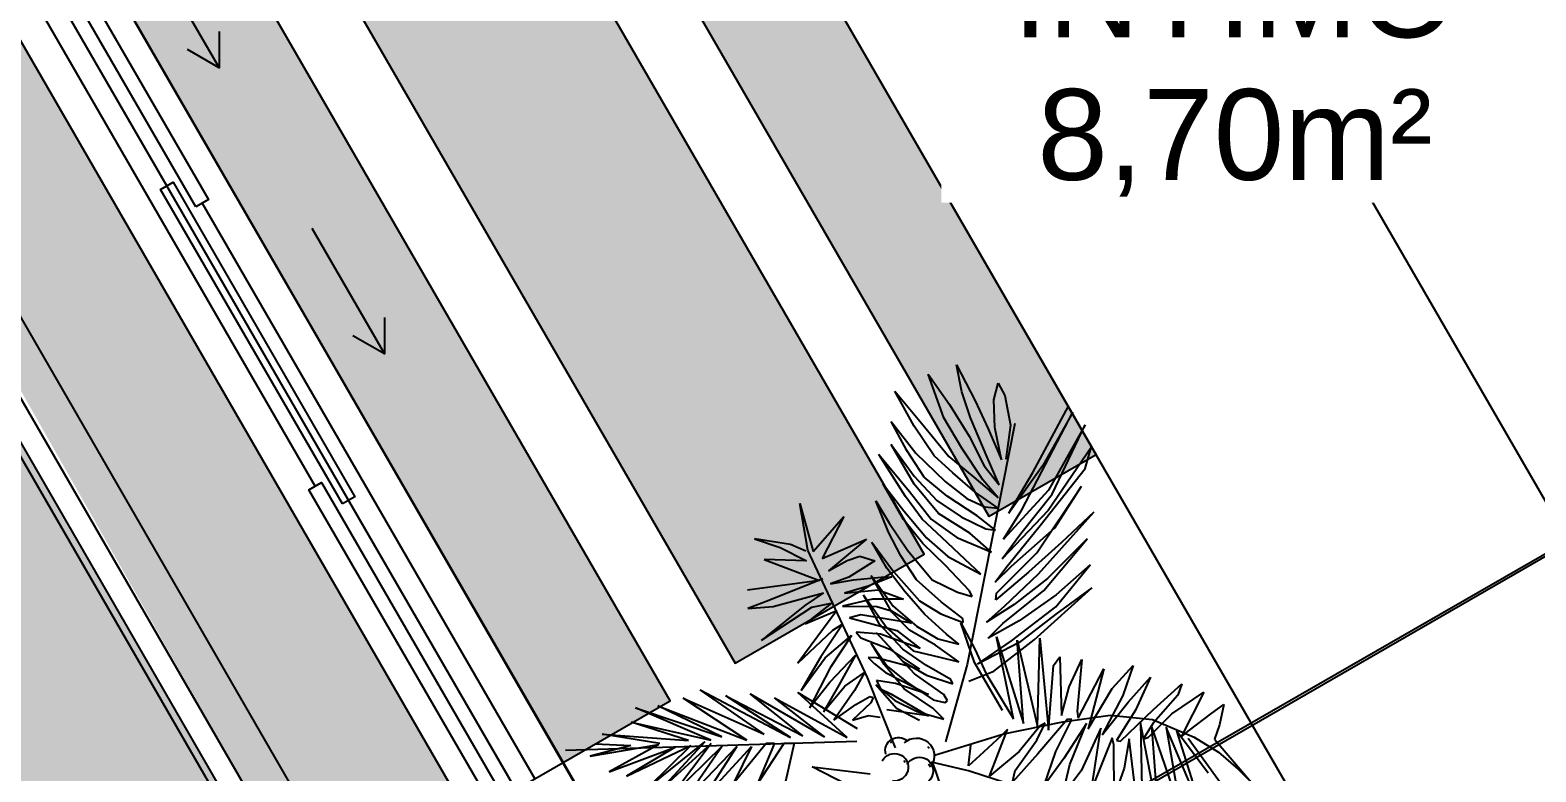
# Model space of a CAD drawing. Header units: metres. Extents: x 97 to 197, y 104 to 205.
# Drawn here: x 101.771 to 103.842, y 120.774 to 121.796 of the extents above; entities that cross this region are included whole.
import ezdxf

# ---------------------------------------------------------------- set-up
doc = ezdxf.new("R2010")
doc.units = ezdxf.units.M
doc.linetypes.add('ACAD_ISO10W100', pattern=[18, 12, -3, 0, -3])
doc.linetypes.add('ACAD_ISO12W100', pattern=[21, 12, -3, 0, -3, 0, -3])
doc.layers.get('0').update_dxf_attribs({"plot": 0})
doc.layers.add('00-AUX2', color=30, linetype='Continuous', plot=False)
doc.layers.add('01-Defpoints', color=7, linetype='Continuous', plot=False)
for name, color, linetype in [('10-PROJ_SUP', 2, 'ACAD_ISO12W100'), ('11-ESQ_CORTE', 3, 'Continuous'), ('12-ESQ_VISTA', 4, 'Continuous'), ('15-COTAS', 14, 'Continuous'), ('16-EIXOS', 253, 'ACAD_ISO10W100'), ('18-HATCH', 1, 'Continuous'), ('5-PISO', 1, 'Continuous'), ('6-VEGETAÇÃO', 104, 'Continuous'), ('7-PISO_INF', 253, 'Continuous'), ('TEXT', 1, 'Continuous')]:
    doc.layers.add(name, color=color, linetype=linetype)
doc.layers.add('17-TEXTO', color=1, linetype='Continuous', lineweight=9)
doc.styles.add('Arial', font='arial.ttf', dxfattribs={"height": 125})
doc.styles.get("Standard").update_dxf_attribs({"font": 'arial.ttf', "height": 2.5})
doc.dimstyles.new('COTA ANOTATIVA', dxfattribs={"dimtxt": 2.5, "dimasz": 2.5, "dimexe": 2, "dimexo": 1, "dimgap": 0.5, "dimtad": 1, "dimzin": 4, "dimdsep": 46, "dimtxsty": 'Standard', "dimblk": 'ARCHTICK', "dimcen": 1, "dimclrd": 256, "dimclre": 256, "dimclrt": 256, "dimazin": 0, "dimtfac": 1, "dimtofl": 0, "dimtmove": 1, "dimatfit": 3, "dimldrblk": 'DOT', "dimfxl": 2, "dimfxlon": 1, "dimtolj": 1, "dimtzin": 0, "dimarcsym": 0})

# ---------------------------------------------------------------- blocks, each defined once
blk = doc.blocks.new('A2')
at = {"layer": '6-VEGETAÇÃO', "extrusion": (-5.08599e-09, -1.37735e-08, 1)}
for p, q in [((624.1, -0.43, 0), (616.23, 28.83, 0)), ((631.02, -14.39, 0), (619.25, 28.25, 0)), ((619.25, 28.25, 0), (625.08, 4.39, 0)), ((635.59, -1.53, 0), (626.3, 27.98, 0)), ((626.3, 27.98, 0), (633.45, -1.28, 0)), ((638.23, 15.1, 0), (634.28, 22.86, 0)), ((634.28, 22.86, 0), (638.96, -7.43, 0)), ((592.6, 10.21, 0), (589.31, 16.32, 0)), ((589.31, 16.32, 0), (594.61, 14.49, 0)), ((594.61, 14.49, 0), (604.47, 7.25, 0)), ((640.7, -13.96, 0), (638.23, 15.1, 0)), ((581.06, 3.77, 0), (572.04, 10.25, 0)), ((572.04, 10.25, 0), (587.45, 4.72, 0)), ((600.52, 2.31, 0), (592.6, 10.21, 0)), ((604.47, 7.25, 0), (612.46, -3.87, 0)), ((605.3, 9.05, 0), (657.5, -74.71, 0)), ((647.25, -22.86, 0), (642.1, 8.73, 0)), ((642.1, 8.73, 0), (645.64, -10.79, 0)), ((590.68, -1.53, 0), (581.06, 3.77, 0)), ((587.45, 4.72, 0), (598.97, 0.1, 0)), ((598.97, 0.1, 0), (611.36, -5.29, 0)), ((611.36, -5.29, 0), (600.52, 2.31, 0)), ((625.08, 4.39, 0), (628.16, -19.02, 0)), ((652.87, 4.66, 0), (651.66, -13.06, 0)), ((653.48, -28.57, 0), (652.87, 4.66, 0)), ((582.9, -8.83, 0), (566.25, -0.31, 0)), ((566.25, -0.31, 0), (580.9, -3.32, 0)), ((580.9, -3.32, 0), (595.37, -7.22, 0)), ((606.41, -8.46, 0), (590.68, -1.53, 0)), ((628.16, -19.02, 0), (624.1, -0.43, 0)), ((633.45, -1.28, 0), (633.69, -28.09, 0)), ((637.25, -21.61, 0), (635.59, -1.53, 0)), ((658.17, -5.01, 0), (657.39, -27.52, 0)), ((659.62, -32, 0), (658.17, -5.01, 0)), ((596.49, -12.83, 0), (582.9, -8.83, 0)), ((595.37, -7.22, 0), (607.94, -11.83, 0)), ((617.55, -13.34, 0), (606.41, -8.46, 0)), ((607.94, -11.83, 0), (617.55, -13.34, 0)), ((638.96, -7.43, 0), (638.77, -34.21, 0)), ((645.64, -10.79, 0), (643.48, -34.02, 0)), ((666.22, -11.84, 0), (664.45, -29.9, 0)), ((667.71, -33.53, 0), (666.22, -11.84, 0)), ((576.52, -19.4, 0), (561.2, -14.47, 0)), ((561.2, -14.47, 0), (577.76, -16.52, 0)), ((577.76, -16.52, 0), (594.92, -18.79, 0)), ((594.92, -18.79, 0), (607.97, -18, 0)), ((611.39, -16.33, 0), (596.49, -12.83, 0)), ((607.97, -18, 0), (620.79, -17.36, 0)), ((620.79, -17.36, 0), (611.39, -16.33, 0)), ((633.69, -28.09, 0), (631.02, -14.39, 0)), ((642.35, -35.84, 0), (640.7, -13.96, 0)), ((651.66, -13.06, 0), (650.08, -30.92, 0)), ((672.96, -18.13, 0), (669.66, -35.78, 0)), ((670.32, -49.18, 0), (672.96, -18.13, 0)), ((731.1, -33.08, 0), (734.49, -17.91, 0)), ((734.49, -17.91, 0), (740.14, -37.28, 0)), ((742.6, -22.01, 0), (743.73, -16.07, 0)), ((743.73, -16.07, 0), (748.04, -23.24, 0)), ((590.56, -22.62, 0), (576.52, -19.4, 0)), ((600.57, -22.48, 0), (590.56, -22.62, 0)), ((612.47, -22.05, 0), (600.57, -22.48, 0)), ((611.77, -26.14, 0), (619.4, -23.71, 0)), ((623.72, -20.42, 0), (612.47, -22.05, 0)), ((619.4, -23.71, 0), (623.72, -20.42, 0)), ((638.77, -34.21, 0), (637.25, -21.61, 0)), ((646.58, -45.82, 0), (647.25, -22.86, 0)), ((724.51, -36.88, 0), (725.7, -21.6, 0)), ((725.7, -21.6, 0), (727.73, -26.01, 0)), ((740.63, -33.64, 0), (742.6, -22.01, 0)), ((748.04, -23.24, 0), (750.56, -28.79, 0)), ((581.06, -28.55, 0), (568.39, -24.33, 0)), ((568.39, -24.33, 0), (584.34, -26.83, 0)), ((593.43, -31.65, 0), (581.06, -28.55, 0)), ((584.34, -26.83, 0), (600.76, -27.15, 0)), ((600.76, -27.15, 0), (611.77, -26.14, 0)), ((619.6, -28.38, 0), (605.36, -30.84, 0)), ((615.13, -33.12, 0), (625.75, -29.86, 0)), ((628.96, -27.59, 0), (619.6, -28.38, 0)), ((625.75, -29.86, 0), (628.96, -27.59, 0)), ((652.4, -47.45, 0), (653.48, -28.57, 0)), ((657.39, -27.52, 0), (654.71, -44.29, 0)), ((664.45, -29.9, 0), (660.81, -47.71, 0)), ((706.63, -42.01, 0), (706.47, -29.52, 0)), ((706.47, -29.52, 0), (711.71, -41.21, 0)), ((715.08, -41.71, 0), (714.76, -28.26, 0)), ((714.76, -28.26, 0), (719.41, -42, 0)), ((727.73, -26.01, 0), (728.19, -40.94, 0)), ((750.56, -28.79, 0), (773.33, -31.43, 0)), ((592.45, -36.48, 0), (574.8, -31.06, 0)), ((574.8, -31.06, 0), (590.27, -34.1, 0)), ((590.27, -34.1, 0), (603.55, -34.91, 0)), ((605.36, -30.84, 0), (593.43, -31.65, 0)), ((603.55, -34.91, 0), (615.13, -33.12, 0)), ((622.22, -35.52, 0), (607.56, -38.38, 0)), ((633.83, -35.14, 0), (622.22, -35.52, 0)), ((627.98, -37.29, 0), (633.83, -35.14, 0)), ((643.02, -42.96, 0), (642.35, -35.84, 0)), ((643.48, -34.02, 0), (643.02, -42.96, 0)), ((650.08, -30.92, 0), (648.13, -47.96, 0)), ((656.74, -53.01, 0), (659.62, -32, 0)), ((663.98, -55.62, 0), (667.71, -33.53, 0)), ((669.66, -35.78, 0), (666.67, -54.11, 0)), ((726.98, -40.06, 0), (744.01, -33.84, 0)), ((730.65, -46.3, 0), (731.1, -33.08, 0)), ((740.14, -37.28, 0), (740.63, -33.64, 0)), ((742.55, -35.78, 0), (764.41, -40.03, 0)), ((744.01, -33.84, 0), (755.27, -31.52, 0)), ((755.27, -31.52, 0), (765.63, -31.14, 0)), ((765.63, -31.14, 0), (773.33, -31.43, 0)), ((593.33, -42.4, 0), (573.91, -37.44, 0)), ((573.91, -37.44, 0), (593.01, -39.88, 0)), ((607.56, -38.38, 0), (592.45, -36.48, 0)), ((593.01, -39.88, 0), (607.04, -41.98, 0)), ((607.04, -41.98, 0), (619.59, -40.28, 0)), ((619.59, -40.28, 0), (627.98, -37.29, 0)), ((693.53, -53.3, 0), (689.81, -41.87, 0)), ((689.81, -41.87, 0), (702.49, -58.31, 0)), ((704.78, -60.12, 0), (698.71, -38.57, 0)), ((698.71, -38.57, 0), (710.68, -60.46, 0)), ((710.68, -60.46, 0), (706.63, -42.01, 0)), ((711.71, -41.21, 0), (716.42, -58.42, 0)), ((713.34, -50.48, 0), (726.98, -40.06, 0)), ((716.42, -58.42, 0), (715.08, -41.71, 0)), ((719.41, -42, 0), (722.17, -56.11, 0)), ((723.58, -55.2, 0), (724.51, -36.88, 0)), ((728.19, -40.94, 0), (729.64, -48.46, 0)), ((759.89, -58.86, 0), (728.4, -42.16, 0)), ((728.4, -42.16, 0), (754.37, -66.21, 0)), ((766.34, -53.39, 0), (733.01, -38.62, 0)), ((733.01, -38.62, 0), (759.89, -58.86, 0)), ((757.97, -40.54, 0), (737.05, -36.8, 0)), ((737.05, -36.8, 0), (766.34, -53.39, 0)), ((598.98, -49.69, 0), (583.29, -44.89, 0)), ((583.29, -44.89, 0), (596.7, -47.15, 0)), ((604.42, -44.47, 0), (593.33, -42.4, 0)), ((596.7, -47.15, 0), (610.77, -48.82, 0)), ((615.2, -44.5, 0), (604.42, -44.47, 0)), ((610.77, -48.82, 0), (622.13, -48.35, 0)), ((628.03, -44.58, 0), (615.2, -44.5, 0)), ((622.13, -48.35, 0), (636.69, -44.61, 0)), ((636.69, -44.61, 0), (628.03, -44.58, 0)), ((648.13, -47.96, 0), (646.58, -45.82, 0)), ((654.71, -44.29, 0), (651.56, -57.09, 0)), ((651.56, -57.09, 0), (652.4, -47.45, 0)), ((660.81, -47.71, 0), (656.41, -61.27, 0)), ((695.14, -73.61, 0), (671.65, -47.12, 0)), ((671.65, -47.12, 0), (699.38, -71.82, 0)), ((683.04, -51.44, 0), (682.59, -47.07, 0)), ((682.59, -47.07, 0), (699.13, -63.91, 0)), ((754.37, -66.21, 0), (724.35, -44.35, 0)), ((724.35, -44.35, 0), (742.61, -63.03, 0)), ((729.64, -48.46, 0), (730.65, -46.3, 0)), ((598.07, -57.61, 0), (585.81, -51.87, 0)), ((585.81, -51.87, 0), (596.07, -54.74, 0)), ((611.27, -51.52, 0), (598.98, -49.69, 0)), ((623.94, -51.71, 0), (611.27, -51.52, 0)), ((637.91, -52.5, 0), (623.94, -51.71, 0)), ((634.83, -56.21, 0), (640.32, -53.53, 0)), ((640.32, -53.53, 0), (637.91, -52.5, 0)), ((656.41, -61.27, 0), (656.74, -53.01, 0)), ((666.67, -54.11, 0), (660.37, -71.87, 0)), ((690.2, -76.67, 0), (665.43, -53.89, 0)), ((665.43, -53.89, 0), (695.14, -73.61, 0)), ((667.21, -69.42, 0), (670.32, -49.18, 0)), ((699.38, -71.82, 0), (683.04, -51.44, 0)), ((699.13, -63.91, 0), (693.53, -53.3, 0)), ((701.26, -65.36, 0), (713.34, -50.48, 0)), ((743.49, -67.33, 0), (725.37, -52.2, 0)), ((725.37, -52.2, 0), (732, -62.21, 0)), ((596.07, -54.74, 0), (608.56, -57.65, 0)), ((608.2, -61.15, 0), (598.07, -57.61, 0)), ((608.56, -57.65, 0), (624.05, -59.58, 0)), ((624.05, -59.58, 0), (634.83, -56.21, 0)), ((686, -78.09, 0), (658.48, -58.71, 0)), ((658.48, -58.71, 0), (690.2, -76.67, 0)), ((660.37, -71.87, 0), (663.98, -55.62, 0)), ((702.49, -58.31, 0), (704.78, -60.12, 0)), ((715.09, -76.02, 0), (708.71, -59.36, 0)), ((708.71, -59.36, 0), (711.69, -75.86, 0)), ((728.28, -77.37, 0), (714.22, -56.77, 0)), ((714.22, -56.77, 0), (720.07, -74.73, 0)), ((722.59, -58.1, 0), (720.13, -56.52, 0)), ((720.13, -56.52, 0), (728.28, -77.37, 0)), ((722.17, -56.11, 0), (723.58, -55.2, 0)), ((736.82, -73.21, 0), (722.59, -58.1, 0)), ((581.31, -83.95, 0), (580.69, -65.22, 0)), ((580.69, -65.22, 0), (585.87, -83.56, 0)), ((585.87, -83.56, 0), (593.52, -65.64, 0)), ((593.52, -65.64, 0), (591.09, -85.4, 0)), ((607.52, -68.57, 0), (595.98, -65.06, 0)), ((595.98, -65.06, 0), (610.37, -67.69, 0)), ((619.38, -63.81, 0), (608.2, -61.15, 0)), ((632.64, -63.5, 0), (619.38, -63.81, 0)), ((643.65, -62.49, 0), (632.64, -63.5, 0)), ((635.84, -67.22, 0), (644.75, -63.59, 0)), ((644.75, -63.59, 0), (643.65, -62.49, 0)), ((659.1, -72.18, 0), (644.22, -64.35, 0)), ((644.22, -64.35, 0), (655.56, -68.14, 0)), ((687.32, -85.09, 0), (701.26, -65.36, 0)), ((703.21, -62.22, 0), (701.9, -63.27, 0)), ((701.9, -63.27, 0), (702.77, -81.59, 0)), ((707.35, -76, 0), (703.21, -62.22, 0)), ((732, -62.21, 0), (736.82, -73.21, 0)), ((593.74, -77.19, 0), (596.26, -72.49, 0)), ((596.26, -72.49, 0), (601.88, -69.74, 0)), ((601.88, -69.74, 0), (598.85, -81.65, 0)), ((611.3, -69.77, 0), (606.97, -78.92, 0)), ((618.93, -70.51, 0), (607.52, -68.57, 0)), ((608.3, -72.79, 0), (611.3, -69.77, 0)), ((610.37, -67.69, 0), (626, -69.26, 0)), ((631.2, -71.78, 0), (618.93, -70.51, 0)), ((626, -69.26, 0), (635.84, -67.22, 0)), ((643.16, -71.54, 0), (631.2, -71.78, 0)), ((641.87, -75.37, 0), (649.47, -71.12, 0)), ((649.47, -71.12, 0), (643.16, -71.54, 0)), ((655.56, -68.14, 0), (665.55, -72.32, 0)), ((680.43, -78.57, 0), (659.1, -72.18, 0)), ((662.51, -79.23, 0), (667.21, -69.42, 0)), ((665.55, -72.32, 0), (686, -78.09, 0)), ((696.53, -70.58, 0), (695.74, -72.82, 0)), ((698.71, -77.91, 0), (696.53, -70.58, 0)), ((579.32, -84.99, 0), (564.18, -73.43, 0)), ((564.18, -73.43, 0), (581.31, -83.95, 0)), ((591.09, -85.4, 0), (593.74, -77.19, 0)), ((600.94, -81.14, 0), (608.3, -72.79, 0)), ((601.97, -87.53, 0), (610.9, -77.36, 0)), ((621.07, -80.11, 0), (604.93, -75.02, 0)), ((604.93, -75.02, 0), (619.77, -77.94, 0)), ((610.9, -77.36, 0), (620.86, -73.09, 0)), ((620.86, -73.09, 0), (611.78, -81.55, 0)), ((629.74, -77.94, 0), (612.69, -89.4, 0)), ((619.77, -77.94, 0), (632.14, -77.45, 0)), ((620.57, -79.89, 0), (629.74, -77.94, 0)), ((642.89, -77.87, 0), (631.1, -80.53, 0)), ((632.14, -77.45, 0), (641.87, -75.37, 0)), ((654.38, -76.33, 0), (642.89, -77.87, 0)), ((647.46, -80.15, 0), (654.38, -76.33, 0)), ((657.5, -74.71, 0), (672.42, -103.39, 0)), ((695.74, -72.82, 0), (696.59, -86.02, 0)), ((700.64, -92.72, 0), (698.71, -77.91, 0)), ((713.33, -89.21, 0), (707.35, -76, 0)), ((711.69, -75.86, 0), (713.33, -89.21, 0)), ((721.45, -87.14, 0), (715.09, -76.02, 0)), ((720.07, -74.73, 0), (721.45, -87.14, 0)), ((595.27, -88.56, 0), (600.94, -81.14, 0)), ((598.85, -81.65, 0), (595.27, -88.56, 0)), ((606.97, -78.92, 0), (601.97, -87.53, 0)), ((611.78, -81.55, 0), (604.94, -91.88, 0)), ((604.94, -91.88, 0), (615.07, -82.49, 0)), ((620.71, -87, 0), (608.03, -82.79, 0)), ((608.03, -82.79, 0), (623.85, -86.07, 0)), ((610.17, -93.47, 0), (627.47, -84.1, 0)), ((615.07, -82.49, 0), (620.57, -79.89, 0)), ((631.1, -80.53, 0), (621.07, -80.11, 0)), ((639.29, -82.95, 0), (623.79, -89.7, 0)), ((627.47, -84.1, 0), (639.29, -82.95, 0)), ((637.86, -85.6, 0), (647.46, -80.15, 0)), ((656.76, -83.66, 0), (645.87, -86.27, 0)), ((648.57, -89.08, 0), (658.62, -84.36, 0)), ((658.62, -84.36, 0), (656.76, -83.66, 0)), ((687.18, -82.73, 0), (687.06, -86.4, 0)), ((694.71, -101.45, 0), (687.18, -82.73, 0)), ((702.77, -81.59, 0), (703.1, -96.92, 0)), ((572.77, -88.11, 0), (560.59, -96.29, 0)), ((581.93, -88.51, 0), (569.07, -99.72, 0)), ((569.07, -99.72, 0), (591.08, -90.64, 0)), ((570.55, -91.77, 0), (581.93, -88.51, 0)), ((591.08, -90.64, 0), (572.68, -113.34, 0)), ((579.06, -85.89, 0), (572.77, -88.11, 0)), ((631.89, -105.95, 0), (579.32, -84.99, 0)), ((591.61, -89.33, 0), (581.74, -110.5, 0)), ((612.69, -89.4, 0), (610.17, -93.47, 0)), ((623.79, -89.7, 0), (616.07, -95.84, 0)), ((634.45, -87.95, 0), (620.71, -87, 0)), ((644.68, -91.97, 0), (622.23, -90.38, 0)), ((622.23, -90.38, 0), (637.82, -91.62, 0)), ((623.85, -86.07, 0), (637.86, -85.6, 0)), ((644.88, -89.25, 0), (629.15, -97.72, 0)), ((630.63, -91.55, 0), (644.88, -89.25, 0)), ((645.87, -86.27, 0), (634.45, -87.95, 0)), ((637.82, -91.62, 0), (648.57, -89.08, 0)), ((658.87, -90.05, 0), (644.68, -91.97, 0)), ((661.66, -90.82, 0), (658.87, -90.05, 0)), ((672.81, -110.42, 0), (687.32, -85.09, 0)), ((687.06, -86.4, 0), (686.23, -98.17, 0)), ((696.59, -86.02, 0), (694.71, -101.45, 0)), ((560.59, -96.29, 0), (570.55, -91.77, 0)), ((584.62, -111.03, 0), (595.67, -93.27, 0)), ((595.67, -93.27, 0), (593.66, -102.05, 0)), ((596.28, -100.6, 0), (600.9, -94.07, 0)), ((600.9, -94.07, 0), (598.87, -107.3, 0)), ((598.87, -107.3, 0), (604.41, -94.76, 0)), ((604.41, -94.76, 0), (607.46, -120.94, 0)), ((616.07, -95.84, 0), (618.95, -96.11, 0)), ((618.95, -96.11, 0), (630.63, -91.55, 0)), ((633.21, -97.59, 0), (623.45, -94.87, 0)), ((623.45, -94.87, 0), (634.47, -97.23, 0)), ((634.47, -97.23, 0), (644.52, -96.54, 0)), ((635.83, -99.57, 0), (654.43, -94.25, 0)), ((654.43, -94.25, 0), (641.7, -100.11, 0)), ((644.52, -96.54, 0), (657.21, -94.45, 0)), ((657.21, -94.45, 0), (661.3, -92.08, 0)), ((661.3, -92.08, 0), (661.66, -90.82, 0)), ((687.37, -105.35, 0), (707.02, -96.14, 0)), ((703.1, -96.92, 0), (700.64, -92.72, 0)), ((590.44, -124.13, 0), (596.28, -100.6, 0)), ((593.66, -102.05, 0), (590.86, -121.93, 0)), ((607.46, -120.94, 0), (608.72, -101.58, 0)), ((608.72, -101.58, 0), (609.9, -96.98, 0)), ((609.9, -96.98, 0), (612.46, -112.69, 0)), ((614.04, -111.8, 0), (615.65, -98.05, 0)), ((615.65, -98.05, 0), (618.22, -113.38, 0)), ((622.02, -117.69, 0), (622.18, -102.67, 0)), ((622.18, -102.67, 0), (625.54, -116.14, 0)), ((629.15, -97.72, 0), (626.52, -99.91, 0)), ((626.52, -99.91, 0), (629.93, -100.08, 0)), ((629.93, -100.08, 0), (635.83, -99.57, 0)), ((645.74, -99.24, 0), (633.21, -97.59, 0)), ((641.7, -100.11, 0), (635.29, -104.39, 0)), ((643.14, -104.42, 0), (660.28, -100.44, 0)), ((659.41, -97.08, 0), (645.74, -99.24, 0)), ((646.11, -105.25, 0), (655.77, -102.3, 0)), ((660.28, -100.44, 0), (646.38, -110.07, 0)), ((655.77, -102.3, 0), (665.68, -97.21, 0)), ((665.68, -97.21, 0), (659.41, -97.08, 0)), ((685.69, -104.19, 0), (680.7, -97.48, 0)), ((686.23, -98.17, 0), (685.69, -104.19, 0)), ((627.52, -114.72, 0), (629.65, -105.31, 0)), ((629.65, -105.31, 0), (631.6, -113.43, 0)), ((659.41, -118.89, 0), (631.89, -105.95, 0)), ((635.29, -104.39, 0), (638.69, -105.71, 0)), ((636.29, -105.75, 0), (646.11, -105.25, 0)), ((648.91, -107.15, 0), (636.29, -105.75, 0)), ((638.69, -105.71, 0), (643.14, -104.42, 0)), ((658.92, -104.33, 0), (648.91, -107.15, 0)), ((673.62, -113.21, 0), (687.37, -105.35, 0)), ((581.74, -110.5, 0), (577.79, -118.59, 0)), ((577.79, -118.59, 0), (584.62, -111.03, 0)), ((612.46, -112.69, 0), (615.96, -128.03, 0)), ((615.96, -128.03, 0), (614.04, -111.8, 0)), ((618.22, -113.38, 0), (623.13, -130.78, 0)), ((628.37, -128.18, 0), (627.52, -114.72, 0)), ((631.6, -113.43, 0), (633.65, -127.68, 0)), ((635.78, -117.1, 0), (637.74, -110.83, 0)), ((637.74, -110.83, 0), (638.94, -110.31, 0)), ((638.94, -110.31, 0), (639.72, -112.52, 0)), ((639.72, -112.52, 0), (639.16, -122.61, 0)), ((642.58, -116.87, 0), (646.51, -114.11, 0)), ((669.45, -109.81, 0), (668.51, -109.76, 0)), ((672.78, -110.5, 0), (672.81, -110.42, 0)), ((674.93, -115.03, 0), (673.48, -114.7, 0)), ((673.64, -113.25, 0), (674.78, -113.42, 0)), ((674.78, -113.42, 0), (677.13, -114.62, 0)), ((677.13, -114.62, 0), (681.98, -117.26, 0)), ((623.13, -130.78, 0), (622.02, -117.69, 0)), ((625.54, -116.14, 0), (628.37, -128.18, 0)), ((633.65, -127.68, 0), (635.78, -117.1, 0)), ((639.16, -122.61, 0), (642.58, -116.87, 0)), ((656.51, -118.23, 0), (656.39, -118.97, 0)), ((666.22, -120.62, 0), (665.33, -120.29, 0)), ((615.53, -129.51, 0), (642.79, -123.81, 0)), ((563.23, -210.17, 0), (646.2, -127.56, 0)), ((610.17, -137.43, 0), (642.34, -129.12, 0)), ((642.34, -129.12, 0), (615.53, -129.51, 0)), ((601.97, -142.98, 0), (635.49, -135.15, 0)), ((635.49, -135.15, 0), (610.17, -137.43, 0)), ((640.19, -147.32, 0), (659.1, -133.47, 0)), ((586.17, -155.5, 0), (625.75, -144.76, 0)), ((595.27, -150.26, 0), (628.91, -140.79, 0)), ((625.75, -144.76, 0), (595.27, -150.26, 0)), ((628.91, -140.79, 0), (601.97, -142.98, 0)), ((660.16, -141.7, 0), (640.19, -147.32, 0)), ((583.48, -162.6, 0), (617.11, -150.94, 0)), ((617.11, -150.94, 0), (586.17, -155.5, 0)), ((620.18, -153.11, 0), (622.56, -150.81, 0)), ((622.56, -150.81, 0), (628.89, -167.63, 0)), ((625.45, -148.09, 0), (628.39, -145.4, 0)), ((628.89, -167.63, 0), (625.45, -148.09, 0)), ((628.39, -145.4, 0), (638.55, -162.7, 0)), ((621.52, -173.78, 0), (620.18, -153.11, 0)), ((578.2, -171.81, 0), (613.66, -157.4, 0)), ((613.66, -157.4, 0), (583.48, -162.6, 0)), ((612.19, -193.06, 0), (612.46, -162.16, 0)), ((612.46, -162.16, 0), (617.04, -187.42, 0)), ((617.04, -187.42, 0), (616.76, -158.07, 0)), ((616.76, -158.07, 0), (621.52, -173.78, 0)), ((572.12, -178.5, 0), (605.49, -163.35, 0)), ((603.08, -167.41, 0), (572.12, -178.5, 0)), ((574.82, -183.87, 0), (603.08, -167.41, 0)), ((605.49, -163.35, 0), (578.2, -171.81, 0)), ((601.98, -194.77, 0), (604.05, -168.23, 0)), ((604.05, -168.23, 0), (606.9, -193.86, 0)), ((606.9, -193.86, 0), (608.05, -166.02, 0)), ((608.05, -166.02, 0), (612.19, -193.06, 0)), ((569.6, -195.38, 0), (596.58, -173.56, 0)), ((596.58, -173.56, 0), (574.82, -183.87, 0)), ((588.29, -201.05, 0), (598.74, -174.43, 0)), ((597.66, -198.46, 0), (601.76, -169.5, 0)), ((598.74, -174.43, 0), (597.66, -198.46, 0)), ((601.76, -169.5, 0), (601.98, -194.77, 0)), ((582, -204.52, 0), (594.51, -179.19, 0)), ((594.51, -179.19, 0), (588.29, -201.05, 0)), ((589.08, -182.38, 0), (569.6, -195.38, 0)), ((572.15, -205.18, 0), (589.07, -182.97, 0)), ((589.07, -182.97, 0), (582, -204.52, 0)), ((570.16, -200.17, 0), (581.08, -190.86, 0)), ((581.08, -190.86, 0), (572.15, -205.18, 0))]:
    blk.add_line(p, q, dxfattribs=at)
at = {"layer": '6-VEGETAÇÃO', "extrusion": (5.08599e-09, 1.37735e-08, -1)}
for centre, major_axis, start_param, end_param in [((667.71, -115.51, 0), (-5.04, 5.04, 0), 5.569618, 8.487626), ((660.93, -118.93, 0), (3.71, 3.71, 0), 2.901972, 5.476383), ((672.71, -119.18, 0), (-3.92, 3.92, 0), 5.235779, 9.608582), ((664.41, -124.9, 0), (3.92, 3.92, 0), 3.664983, 8.037786)]:
    blk.add_ellipse(centre, major_axis=major_axis, ratio=1, start_param=start_param, end_param=end_param, dxfattribs=at)
blk = doc.blocks.new('PORTA_CORRER_3F')
at = {"layer": '11-ESQ_CORTE', "ltscale": 0.1}
for points in [[(-0.1299, -0.075), (-0.1149, -0.101), (0.015, -0.026), (0, 0)], [(-0.0846, -0.0835), (0.1654, -0.5165), (0.1827, -0.5065), (-0.0673, -0.0735)], [(0.1714, -0.4669), (0.4214, -0.8999), (0.4387, -0.8899), (0.1887, -0.4569)], [(0.4249, -0.8459), (0.6749, -1.2789), (0.6922, -1.2689), (0.4422, -0.8359)]]:
    blk.add_lwpolyline(points, close=True, dxfattribs=at)
at = {"layer": '5-PISO', "ltscale": 0.1}
for p, q in [((0.7225, -1.2514), (0, 0)), ((0.5926, -1.3264), (-0.1149, -0.101))]:
    blk.add_line(p, q, dxfattribs=at)
at = {"layer": '7-PISO_INF', "ltscale": 0.1}
for p, q in [((0.4335, -0.8409), (-0.024, -0.0485)), ((0.18, -0.4619), (-0.05, -0.0635)), ((0.1741, -0.5115), (0.6316, -1.3039)), ((0.43, -0.8949), (0.6575, -1.2889))]:
    blk.add_line(p, q, dxfattribs=at)
at = {"layer": 'TEXT', "ltscale": 0.1}
for points in [[(0.4224, -0.5451), (0.3791, -0.5201), (0.3791, -0.5701)], [(0.4791, -0.6933), (0.3791, -0.5201)], [(0.6499, -0.9391), (0.6066, -0.9141), (0.6066, -0.9641)], [(0.7066, -1.0874), (0.6066, -0.9141)]]:
    blk.add_lwpolyline(points, dxfattribs=at)
blk = doc.blocks.new('_ArchTick')
at = {"color": 0, "linetype": 'ByBlock', "const_width": 0.15}
blk.add_lwpolyline([(-0.5, -0.5), (0.5, 0.5)], dxfattribs=at)
blk = doc.blocks.new('*D231')
at = {"layer": '01-Defpoints', "color": 0, "transparency": 16777216}
for p in [(101.477, 122.2669), (103.576, 118.6313), (101.3734, 117.3596)]:
    blk.add_point(p, dxfattribs=at)
at = {"layer": '15-COTAS', "lineweight": -2, "transparency": 16777216}
for p, q in [((99.361, 121.0452), (99.1878, 120.9452)), ((99.2744, 120.9952), (101.3734, 117.3596)), ((101.46, 117.4096), (101.2868, 117.3096))]:
    blk.add_line(p, q, dxfattribs=at)
at = {"layer": '15-COTAS', "lineweight": -2, "transparency": 16777216, "xscale": 0.125, "yscale": 0.125, "zscale": 0.125}
for p, rotation in [((99.2744, 120.9952), 120.0000000000002), ((101.3734, 117.3596), 300.0000000000002)]:
    blk.add_blockref('_ArchTick', p, dxfattribs=dict(at, rotation=rotation))
at = {"layer": '15-COTAS', "transparency": 16777216, "insert": (100.4008, 119.2218), "char_height": 0.125, "attachment_point": 5, "rotation": 300}
blk.add_mtext('\\A1;4.20', dxfattribs=at)
blk = doc.blocks.new('_Dot')
at = {"color": 0, "linetype": 'ByBlock', "lineweight": -2}
blk.add_line((-0.5, 0), (-1, 0), dxfattribs=at)
at = {"color": 0, "linetype": 'ByBlock', "const_width": 0.5}
blk.add_lwpolyline([(-0.25, 0, 1), (0.25, 0, 1)], format="xyb", close=True, dxfattribs=at)
blk = doc.blocks.new('*D234')
at = {"layer": '01-Defpoints', "color": 0, "transparency": 16777216}
for p in [(101.652, 121.9638), (102.3895, 120.6864), (100.6512, 119.6828)]:
    blk.add_point(p, dxfattribs=at)
at = {"layer": '15-COTAS', "lineweight": -2, "transparency": 16777216}
for p, q in [((100.0003, 121.0102), (99.8271, 120.9102)), ((99.9137, 120.9602), (100.6512, 119.6828)), ((100.7378, 119.7328), (100.5646, 119.6328))]:
    blk.add_line(p, q, dxfattribs=at)
at = {"layer": '15-COTAS', "lineweight": -2, "transparency": 16777216, "xscale": 0.125, "yscale": 0.125, "zscale": 0.125}
for p, rotation in [((99.9137, 120.9602), 119.9999999999957), ((100.6512, 119.6828), 299.9999999999957)]:
    blk.add_blockref('_ArchTick', p, dxfattribs=dict(at, rotation=rotation))
at = {"layer": '15-COTAS', "transparency": 16777216, "insert": (100.3594, 120.3659), "char_height": 0.125, "attachment_point": 5, "rotation": 300}
blk.add_mtext('\\A1;1.48', dxfattribs=at)
blk = doc.blocks.new('*D297')
at = {"layer": '15-COTAS', "lineweight": -2, "transparency": 16777216}
blk.add_arc((105.576, 118.1672), 0.556, 5, 120, dxfattribs=at)
at = {"layer": 'Defpoints', "color": 0, "transparency": 16777216}
for p in [(102.076, 124.2293), (112.5494, 118.7773), (105.9804, 118.5487), (105.576, 118.1672), (105.576, 118.1672)]:
    blk.add_point(p, dxfattribs=at)
at = {"layer": '15-COTAS', "lineweight": -2, "transparency": 16777216, "xscale": 0.125, "yscale": 0.125, "zscale": 0.125}
for p, rotation in [((105.298, 118.6487), 209.9999999999998), ((106.1299, 118.2156), 275.0000000000002)]:
    blk.add_blockref('_ArchTick', p, dxfattribs=dict(at, rotation=rotation))
at = {"layer": '15-COTAS', "transparency": 16777216, "insert": (105.8738, 118.7391), "char_height": 0.125, "attachment_point": 5, "rotation": 332.5}
blk.add_mtext('\\A1;115.00°', dxfattribs=at)
blk = doc.blocks.new('*D298')
at = {"layer": '15-COTAS', "lineweight": -2, "transparency": 16777216}
blk.add_arc((105.576, 118.1672), 0.556, 120, 270, dxfattribs=at)
at = {"layer": 'Defpoints', "color": 0, "transparency": 16777216}
for p in [(102.076, 124.2293), (105.0285, 118.2637), (105.576, 118.1672), (105.576, 118.1672), (105.576, 111.1672)]:
    blk.add_point(p, dxfattribs=at)
at = {"layer": '15-COTAS', "lineweight": -2, "transparency": 16777216, "xscale": 0.125, "yscale": 0.125, "zscale": 0.125, "rotation": 29.99999999999953}
blk.add_blockref('_ArchTick', (105.298, 118.6487), dxfattribs=at)
at = {"layer": '15-COTAS', "lineweight": -2, "transparency": 16777216, "xscale": 0.125, "yscale": 0.125, "zscale": 0.125}
blk.add_blockref('_ArchTick', (105.576, 117.6112), dxfattribs=at)
at = {"layer": '15-COTAS', "transparency": 16777216, "insert": (105.1248, 118.0462), "char_height": 0.125, "attachment_point": 5, "rotation": 285}
blk.add_mtext('\\A1;150.00°', dxfattribs=at)

msp = doc.modelspace()

# ---------------------------------------------------------------- hatches: boundary and pattern name
at = {"layer": '18-HATCH', "transparency": 33554508}
h = msp.add_hatch(color=254, dxfattribs=at)
h.dxf.hatch_style = 1
h.paths.add_polyline_path([(102.6223, 118.0806), (103.5319, 116.5052), (103.576, 116.5052), (103.576, 116.5202), (103.576, 117.0532), (103.276, 117.0532), (103.276, 117.2032), (103.576, 117.2032), (103.576, 117.2182), (103.576, 117.7512), (103.276, 117.7512), (103.276, 117.9012), (103.576, 117.9012), (103.576, 117.9162), (103.576, 118.4492), (103.276, 118.4492), (103.276, 118.5992), (103.576, 118.5992), (103.576, 118.6313), (103.427, 118.8894), (103.377, 118.976), (103.362, 119.002), (102.6545, 120.2274), (102.6395, 120.2534), (102.3895, 120.6864), (102.3745, 120.7124), (101.667, 121.9378), (101.652, 121.9638), (101.477, 122.2669), (101.2935, 122.5848), (100.3397, 122.0341)])
h.paths.add_polyline_path([(102.2109, 120.424), (102.0859, 120.6405), (102.0945, 120.6455), (101.4691, 121.7288), (101.4604, 121.7238), (101.3354, 121.9403), (101.3787, 121.9653), (101.5037, 121.7488), (102.1205, 120.6605), (102.1292, 120.6655), (102.2542, 120.449)], flags=16)
h = msp.add_hatch(color=254, dxfattribs=at)
h.dxf.hatch_style = 1
h.paths.add_polyline_path([(103.5178, 120.7259), (103.3706, 120.6409), (104.0781, 119.4154), (104.2253, 119.5004)])
h.paths.add_polyline_path([(103.281, 120.5891), (103.0212, 120.4391), (103.7287, 119.2137), (103.9885, 119.3637)])
h.paths.add_polyline_path([(102.9316, 120.3874), (102.7844, 120.3024), (103.4919, 119.077), (103.6391, 119.162)])
h.paths.add_polyline_path([(102.5303, 122.4363), (102.3831, 122.3513), (103.0906, 121.1258), (103.2378, 121.2108)])
h.paths.add_polyline_path([(102.2935, 122.2995), (102.0337, 122.1495), (102.7412, 120.9241), (103.001, 121.0741)])
h.paths.add_polyline_path([(101.9441, 122.0978), (101.7969, 122.0128), (102.5044, 120.7874), (102.6516, 120.8724)])

# ---------------------------------------------------------------- linework, layer by layer
at = {"layer": '12-ESQ_VISTA'}
msp.add_lwpolyline([(102.1205, 120.6605), (102.0945, 120.6455), (101.4691, 121.7288), (101.4951, 121.7438)], close=True, dxfattribs=at)
at = {"layer": '16-EIXOS'}
for p, q in [((105.576, 118.1672), (102.076, 124.2293)), ((104.6017, 117.0047), (100.4752, 124.1521))]:
    msp.add_line(p, q, dxfattribs=at)
at = {"layer": '5-PISO', "ltscale": 0.01}
msp.add_line((104.726, 118.6332), (102.4153, 122.6354), dxfattribs=at)
at = {"layer": '5-PISO', "ltscale": 0.1}
for points in [[(102.5303, 122.4363), (103.2378, 121.2108), (103.0906, 121.1258), (102.3831, 122.3513)], [(102.0337, 122.1495), (102.7412, 120.9241), (103.001, 121.0741), (102.2935, 122.2995)], [(101.7969, 122.0128), (102.5044, 120.7874), (102.6516, 120.8724), (101.9441, 122.0978)]]:
    msp.add_lwpolyline(points, close=True, dxfattribs=at)

# ---------------------------------------------------------------- block references
at = {"layer": '6-VEGETAÇÃO', "xscale": 0.003424838859588388, "yscale": 0.003424838859588388, "zscale": 0.003424838859588388, "rotation": 316.8967269866776}
msp.add_blockref('A2', (101.5911, 122.648, 0), dxfattribs=at)
at = {"layer": '7-PISO_INF', "xscale": -1, "rotation": 239.9999999999938}
msp.add_blockref('PORTA_CORRER_3F', (102.5194, 120.7614), dxfattribs=at)

# ---------------------------------------------------------------- dimensions: what is measured, and where the dimension line sits
at = {"layer": '15-COTAS'}
dim = msp.add_aligned_dim(p1=(101.477, 122.2669), p2=(103.576, 118.6313), distance=-2.5433, dimstyle='COTA ANOTATIVA', dxfattribs=at)
dim.commit()
dim.dimension.update_dxf_attribs({"geometry": '*D231', "text_midpoint": (100.4008, 119.2218)})
dim = msp.add_linear_dim(base=(100.65121, 119.68282), p1=(101.65197, 121.96379), p2=(102.38947, 120.68641), angle=120, dimstyle='COTA ANOTATIVA', dxfattribs=at)
dim.commit()
dim.dimension.update_dxf_attribs({"geometry": '*D234', "text_midpoint": (100.35938, 120.36592)})

# ---------------------------------------------------------------- next in the draw order: texts
at = {"layer": '17-TEXTO', "transparency": 33554687, "insert": (103.056, 122.1069), "char_height": 0.125, "width": 0.744604, "attachment_point": 1, "line_spacing_factor": 0.941778, "style": 'Arial', "bg_fill": 3, "box_fill_scale": 1.25, "bg_fill_color": 256, "bg_fill_true_color": 13158600, "bg_fill_transparency": 0}
msp.add_mtext('\\pxqc;ESTAR ÍNTIMO\\P8,70m²', dxfattribs=at)

# ---------------------------------------------------------------- next in the draw order: linework, layer by layer
at = {"layer": '00-AUX2', "transparency": 33554687}
for points in [[(106.3567, 122.515), (105.3192, 124.312), (101.6819, 122.212), (102.7157, 120.4191)], [(107.926, 118.6715), (107.926, 119.7968), (106.4067, 122.4284), (106.3567, 122.515), (102.7194, 120.415), (103.726, 118.6715)]]:
    msp.add_lwpolyline(points, close=True, dxfattribs=at)
at = {"layer": '10-PROJ_SUP', "transparency": 33554687}
msp.add_lwpolyline([(102.3229, 120.2299), (101.2294, 122.124), (101.477, 122.2669), (101.527, 122.1803), (101.3624, 122.0853), (103.3752, 118.5992)], dxfattribs=at)

# ---------------------------------------------------------------- next in the draw order: dimensions: what is measured, and where the dimension line sits
at = {"layer": '15-COTAS', "transparency": 33554687}
for base, line1, line2, picture, middle in [((105.9804, 118.5487), ((105.576, 118.1672), (102.076, 124.2293)), ((105.576, 118.1672), (112.5494, 118.7773)), '*D297', (105.8738, 118.7391)), ((105.0285, 118.2637), ((105.576, 118.1672), (105.576, 111.1672)), ((105.576, 118.1672), (102.076, 124.2293)), '*D298', (105.1248, 118.0462))]:
    dim = msp.add_angular_dim_2l(base=base, line1=line1, line2=line2, dimstyle='COTA ANOTATIVA', override={"dimscale": 0}, dxfattribs=at)
    dim.commit()
    dim.dimension.update_dxf_attribs({"geometry": picture, "text_midpoint": middle})

doc.saveas('drawing.dxf')
